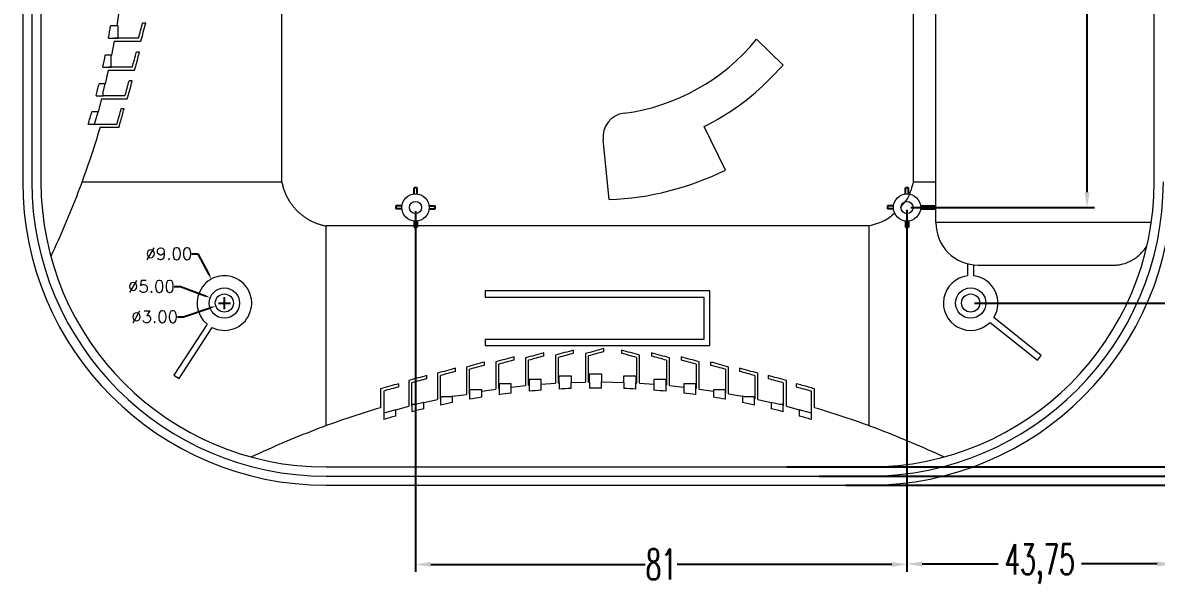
# Model space of a CAD drawing. Header units: inches. Extents: x 1813 to 4218, y 284 to 889.
# Drawn here: x 3289.8 to 3476.6, y 587.7 to 680.2 of the extents above; entities that cross this region are included whole.
import ezdxf

# ---------------------------------------------------------------- set-up
doc = ezdxf.new("R2010")
doc.units = ezdxf.units.IN
doc.header["$LTSCALE"] = 15
doc.styles.add('SLDTEXTSTYLE2', font='TXT', dxfattribs={"width": 0.6, "bigfont": 'bigfont'})
doc.styles.get("Standard").update_dxf_attribs({"font": 'txt', "bigfont": 'gbcbig.shx'})
doc.dimstyles.new('2.5', dxfattribs={"dimtxt": 2, "dimasz": 1, "dimexe": 0.18, "dimexo": 0.0625, "dimgap": 0.09, "dimtad": 0, "dimtih": 1, "dimtoh": 1, "dimzin": 0, "dimdsep": 46, "dimtxsty": 'Standard', "dimcen": 1, "dimadec": 0, "dimazin": 2, "dimtfac": 1, "dimtofl": 0, "dimtmove": 0, "dimatfit": 3, "dimfxl": 0, "dimtolj": 1, "dimtzin": 0, "dimarcsym": 0})
doc.dimstyles.new('5', dxfattribs={"dimtxt": 5, "dimasz": 2.5, "dimexe": 1.25, "dimexo": 0.625, "dimtad": 0, "dimtxsty": 'SLDTEXTSTYLE2', "dimcen": 2.5, "dimclrd": 3, "dimclre": 3, "dimclrt": 256, "dimadec": 0, "dimazin": 2, "dimtfac": 1, "dimtmove": 0, "dimatfit": 3, "dimfxl": 0, "dimarcsym": 0})

# ---------------------------------------------------------------- blocks, each defined once
blk = doc.blocks.new('*D153')
at = {"color": 3, "lineweight": -2, "transparency": 16777216}
for p, q in [((3446.66, 763.53), (3501.43, 763.53)), ((3500.18, 761.03), (3500.18, 711.01)), ((3500.18, 636.53), (3500.18, 698.26)), ((3446.66, 634.03), (3501.43, 634.03))]:
    blk.add_line(p, q, dxfattribs=at)
at = {"color": 3, "transparency": 16777216}
for points in [[(3499.76, 761.03), (3500.59, 761.03), (3500.18, 763.53)], [(3499.76, 636.53), (3500.59, 636.53), (3500.18, 634.03)]]:
    blk.add_solid(points, dxfattribs=at)
at = {"layer": 'Defpoints', "color": 0, "transparency": 16777216}
for p in [(3446.04, 763.53), (3500.18, 763.53), (3446.04, 634.03)]:
    blk.add_point(p, dxfattribs=at)
at = {"transparency": 16777216, "insert": (3500.18, 704.64), "char_height": 5, "attachment_point": 5, "rotation": 90, "style": 'SLDTEXTSTYLE2'}
blk.add_mtext('129,5', dxfattribs=at)
blk = doc.blocks.new('*D158')
at = {"color": 3, "lineweight": -2, "transparency": 16777216}
for p, q in [((3425.48, 793.53), (3533.66, 793.53)), ((3532.41, 791.03), (3532.41, 701.6)), ((3532.41, 606.53), (3532.41, 688.85)), ((3425.48, 604.03), (3533.66, 604.03))]:
    blk.add_line(p, q, dxfattribs=at)
at = {"color": 3, "transparency": 16777216}
for points in [[(3531.99, 791.03), (3532.82, 791.03), (3532.41, 793.53)], [(3531.99, 606.53), (3532.82, 606.53), (3532.41, 604.03)]]:
    blk.add_solid(points, dxfattribs=at)
at = {"layer": 'Defpoints', "color": 0, "transparency": 16777216}
for p in [(3424.86, 793.53), (3532.41, 793.53), (3424.86, 604.03)]:
    blk.add_point(p, dxfattribs=at)
at = {"transparency": 16777216, "insert": (3532.41, 695.23), "char_height": 5, "attachment_point": 5, "rotation": 90, "style": 'SLDTEXTSTYLE2'}
blk.add_mtext('189,5', dxfattribs=at)
blk = doc.blocks.new('*D159')
at = {"color": 3, "lineweight": -2, "transparency": 16777216}
for p, q in [((3428.56, 792.03), (3523.69, 792.03)), ((3522.44, 789.53), (3522.44, 710.5)), ((3522.44, 608.03), (3522.44, 697.75)), ((3421.04, 605.53), (3523.69, 605.53))]:
    blk.add_line(p, q, dxfattribs=at)
at = {"color": 3, "transparency": 16777216}
for points in [[(3522.03, 789.53), (3522.86, 789.53), (3522.44, 792.03)], [(3522.03, 608.03), (3522.86, 608.03), (3522.44, 605.53)]]:
    blk.add_solid(points, dxfattribs=at)
at = {"layer": 'Defpoints', "color": 0, "transparency": 16777216}
for p in [(3427.94, 792.03), (3420.41, 605.53), (3522.44, 605.53)]:
    blk.add_point(p, dxfattribs=at)
at = {"transparency": 16777216, "insert": (3522.44, 704.13), "char_height": 5, "attachment_point": 5, "rotation": 90, "style": 'SLDTEXTSTYLE2'}
blk.add_mtext('186,5', dxfattribs=at)
blk = doc.blocks.new('*D160')
at = {"color": 3, "lineweight": -2, "transparency": 16777216}
for p, q in [((3415.72, 790.53), (3511.97, 790.53)), ((3510.72, 788.03), (3510.72, 705.16)), ((3510.72, 609.53), (3510.72, 692.41)), ((3415.72, 607.03), (3511.97, 607.03))]:
    blk.add_line(p, q, dxfattribs=at)
at = {"color": 3, "transparency": 16777216}
for points in [[(3510.31, 788.03), (3511.14, 788.03), (3510.72, 790.53)], [(3510.31, 609.53), (3511.14, 609.53), (3510.72, 607.03)]]:
    blk.add_solid(points, dxfattribs=at)
at = {"layer": 'Defpoints', "color": 0, "transparency": 16777216}
for p in [(3415.1, 790.53), (3510.72, 790.53), (3415.1, 607.03)]:
    blk.add_point(p, dxfattribs=at)
at = {"transparency": 16777216, "insert": (3510.72, 698.78), "char_height": 5, "attachment_point": 5, "rotation": 90, "style": 'SLDTEXTSTYLE2'}
blk.add_mtext('183,5', dxfattribs=at)
blk = doc.blocks.new('*D167')
at = {"color": 3, "lineweight": -2, "transparency": 16777216}
for p, q in [((3354.54, 649.16), (3354.54, 589.73)), ((3435.54, 649.16), (3435.54, 589.73)), ((3357.04, 590.98), (3392.41, 590.98)), ((3433.04, 590.98), (3397.66, 590.98))]:
    blk.add_line(p, q, dxfattribs=at)
at = {"color": 3, "transparency": 16777216}
for points in [[(3357.04, 591.4), (3357.04, 590.56), (3354.54, 590.98)], [(3433.04, 591.4), (3433.04, 590.56), (3435.54, 590.98)]]:
    blk.add_solid(points, dxfattribs=at)
at = {"layer": 'Defpoints', "color": 0, "transparency": 16777216}
for p in [(3354.54, 649.78), (3435.54, 649.78), (3435.54, 590.98)]:
    blk.add_point(p, dxfattribs=at)
at = {"transparency": 16777216, "insert": (3395.04, 590.98), "char_height": 5, "attachment_point": 5, "style": 'SLDTEXTSTYLE2'}
blk.add_mtext('81', dxfattribs=at)
blk = doc.blocks.new('*D168')
at = {"color": 3, "lineweight": -2, "transparency": 16777216}
for p, q in [((3479.29, 657.02), (3479.29, 589.8)), ((3435.54, 649.41), (3435.54, 589.8)), ((3438.04, 591.05), (3450.54, 591.05)), ((3476.79, 591.05), (3464.29, 591.05))]:
    blk.add_line(p, q, dxfattribs=at)
at = {"color": 3, "transparency": 16777216}
for points in [[(3438.04, 591.47), (3438.04, 590.63), (3435.54, 591.05)], [(3476.79, 591.47), (3476.79, 590.63), (3479.29, 591.05)]]:
    blk.add_solid(points, dxfattribs=at)
at = {"layer": 'Defpoints', "color": 0, "transparency": 16777216}
for p in [(3479.29, 657.64), (3435.54, 650.03), (3479.29, 591.05)]:
    blk.add_point(p, dxfattribs=at)
at = {"transparency": 16777216, "insert": (3457.41, 591.05), "char_height": 5, "attachment_point": 5, "style": 'SLDTEXTSTYLE2'}
blk.add_mtext('43,75', dxfattribs=at)
blk = doc.blocks.new('*D169')
at = {"color": 0, "lineweight": -2, "transparency": 16777216}
for p, q in [((3317.65, 642.16), (3318.65, 642.16)), ((3318.65, 642.16), (3320.42, 638.87)), ((3322.04, 634.03), (3324.04, 634.03)), ((3323.04, 633.03), (3323.04, 635.03))]:
    blk.add_line(p, q, dxfattribs=at)
at = {"color": 0, "transparency": 16777216}
blk.add_solid([(3320.57, 638.95), (3320.28, 638.79), (3320.9, 637.99)], dxfattribs=at)
at = {"layer": 'Defpoints', "color": 0, "transparency": 16777216}
for p in [(3320.9, 637.99), (3325.18, 630.07)]:
    blk.add_point(p, dxfattribs=at)
at = {"color": 0, "transparency": 16777216, "insert": (3313.89, 642.16), "char_height": 2, "attachment_point": 5}
blk.add_mtext('\\A1;∅9.00', dxfattribs=at)
blk = doc.blocks.new('*D170')
at = {"color": 0, "lineweight": -2, "transparency": 16777216}
for p, q in [((3314.78, 636.77), (3315.78, 636.77)), ((3315.78, 636.77), (3319.76, 635.27)), ((3322.04, 634.03), (3324.04, 634.03)), ((3323.04, 633.03), (3323.04, 635.03))]:
    blk.add_line(p, q, dxfattribs=at)
at = {"color": 0, "transparency": 16777216}
blk.add_solid([(3319.82, 635.43), (3319.71, 635.11), (3320.7, 634.92)], dxfattribs=at)
at = {"layer": 'Defpoints', "color": 0, "transparency": 16777216}
for p in [(3320.7, 634.92), (3325.38, 633.15)]:
    blk.add_point(p, dxfattribs=at)
at = {"color": 0, "transparency": 16777216, "insert": (3311.02, 636.77), "char_height": 2, "attachment_point": 5}
blk.add_mtext('\\A1;∅5.00', dxfattribs=at)
blk = doc.blocks.new('*D171')
at = {"color": 0, "lineweight": -2, "transparency": 16777216}
for p, q in [((3322.04, 634.03), (3324.04, 634.03)), ((3323.04, 633.03), (3323.04, 635.03)), ((3315.3, 631.77), (3316.3, 631.77)), ((3316.3, 631.77), (3320.67, 633.24))]:
    blk.add_line(p, q, dxfattribs=at)
at = {"color": 0, "transparency": 16777216}
blk.add_solid([(3320.62, 633.4), (3320.72, 633.08), (3321.62, 633.56)], dxfattribs=at)
at = {"layer": 'Defpoints', "color": 0, "transparency": 16777216}
for p in [(3321.62, 633.56), (3324.46, 634.51)]:
    blk.add_point(p, dxfattribs=at)
at = {"color": 0, "transparency": 16777216, "insert": (3311.54, 631.77), "char_height": 2, "attachment_point": 5}
blk.add_mtext('\\A1;∅3.00', dxfattribs=at)
blk = doc.blocks.new('*D207')
at = {"color": 3, "lineweight": -2, "transparency": 16777216}
for p, q in [((3436.16, 747.78), (3466.47, 747.78)), ((3465.22, 745.28), (3465.22, 707.97)), ((3465.22, 652.28), (3465.22, 701.72)), ((3436.16, 649.78), (3466.47, 649.78))]:
    blk.add_line(p, q, dxfattribs=at)
at = {"color": 3, "transparency": 16777216}
for points in [[(3464.8, 745.28), (3465.64, 745.28), (3465.22, 747.78)], [(3464.8, 652.28), (3465.64, 652.28), (3465.22, 649.78)]]:
    blk.add_solid(points, dxfattribs=at)
at = {"layer": 'Defpoints', "color": 0, "transparency": 16777216}
for p in [(3435.54, 747.78), (3435.54, 649.78), (3465.22, 649.78)]:
    blk.add_point(p, dxfattribs=at)
at = {"transparency": 16777216, "insert": (3465.22, 704.84), "char_height": 5, "attachment_point": 5, "rotation": 90, "style": 'SLDTEXTSTYLE2'}
blk.add_mtext('98', dxfattribs=at)

msp = doc.modelspace()

# ---------------------------------------------------------------- linework, layer by layer
at = {"color": 7, "linetype": 'Continuous', "lineweight": 15}
for p, q in [((3440.289, 647.283), (3440.289, 750.283)), ((3289.789, 743.533), (3289.789, 654.033)), ((3291.289, 743.533), (3291.289, 654.033)), ((3292.789, 743.533), (3292.789, 654.033)), ((3332.497, 654.033), (3332.497, 743.533)), ((3436.581, 743.533), (3436.581, 654.033)), ((3476.289, 654.033), (3476.289, 743.533)), ((3305.623, 682.024), (3305.283, 679.699)), ((3310.076, 680.176), (3309.559, 680.176)), ((3305.283, 679.699), (3304.271, 679.699)), ((3305.503, 679.699), (3305.283, 679.699)), ((3305.503, 677.699), (3305.503, 679.699)), ((3303.936, 677.699), (3304.951, 677.699)), ((3304.854, 677.176), (3304.429, 674.893)), ((3304.854, 677.176), (3309.253, 677.176)), ((3304.951, 677.699), (3304.947, 677.676)), ((3308.875, 677.676), (3304.947, 677.676)), ((3304.951, 677.699), (3305.503, 677.699)), ((3410.727, 677.493), (3415.123, 673.216)), ((3304.429, 674.893), (3303.41, 674.893)), ((3304.365, 674.582), (3304.429, 674.893)), ((3304.365, 672.893), (3304.365, 674.582)), ((3309.05, 675.385), (3308.533, 675.385)), ((3302.995, 672.893), (3304.018, 672.893)), ((3304.018, 672.893), (3304.016, 672.885)), ((3307.849, 672.885), (3304.016, 672.885)), ((3304.018, 672.893), (3304.365, 672.893)), ((3415.123, 673.216), (3413.031, 671.066)), ((3303.903, 672.385), (3303.403, 670.166)), ((3303.903, 672.385), (3308.226, 672.385)), ((3303.403, 670.166), (3302.375, 670.166)), ((3303.059, 668.762), (3303.403, 670.166)), ((3307.851, 670.666), (3307.334, 670.666)), ((3301.882, 668.166), (3302.913, 668.166)), ((3302.781, 667.666), (3302.218, 665.533)), ((3302.781, 667.666), (3307.028, 667.666)), ((3302.913, 668.166), (3302.913, 668.166)), ((3306.65, 668.166), (3302.913, 668.166)), ((3302.913, 668.166), (3303.059, 668.166)), ((3303.059, 668.166), (3303.059, 668.762)), ((3302.218, 665.533), (3301.181, 665.533)), ((3301.651, 663.533), (3302.218, 665.533)), ((3306.494, 666.033), (3305.977, 666.033)), ((3300.61, 663.533), (3305.293, 663.533)), ((3302.547, 663.033), (3305.671, 663.033)), ((3405.648, 655.952), (3402.111, 663.128)), ((3386.462, 651.072), (3385.441, 660.938)), ((3299.575, 654.033), (3332.497, 654.033)), ((3436.581, 654.033), (3440.289, 654.033)), ((3339.789, 613.818), (3339.789, 646.741)), ((3429.289, 646.741), (3339.789, 646.741)), ((3429.289, 613.818), (3429.289, 646.741)), ((3475.802, 647.283), (3440.289, 647.283)), ((3445.539, 640.505), (3445.539, 638.505)), ((3446.539, 638.505), (3446.539, 640.323)), ((3447.289, 640.283), (3469.629, 640.283)), ((3366.039, 636.033), (3366.039, 635.033)), ((3403.039, 636.033), (3366.039, 636.033)), ((3403.039, 627.033), (3403.039, 636.033)), ((3366.039, 635.033), (3402.039, 635.033)), ((3402.039, 635.033), (3402.039, 628.033)), ((3457.668, 625.404), (3449.848, 631.637)), ((3320.181, 630.557), (3314.726, 622.176)), ((3315.565, 621.63), (3321.019, 630.012)), ((3449.225, 630.855), (3457.045, 624.622)), ((3366.039, 628.033), (3366.039, 627.033)), ((3402.039, 628.033), (3366.039, 628.033)), ((3366.039, 627.033), (3403.039, 627.033)), ((3380.601, 625.757), (3380.601, 626.274)), ((3385.548, 626.011), (3385.548, 626.528)), ((3388.477, 626.274), (3388.477, 625.757)), ((3365.932, 623.803), (3365.932, 624.32)), ((3367.78, 624.341), (3367.78, 619.867)), ((3370.78, 624.647), (3370.78, 625.164)), ((3372.674, 624.994), (3372.674, 620.445)), ((3373.174, 620.498), (3373.174, 624.617)), ((3375.674, 625.301), (3375.674, 625.818)), ((3377.601, 625.45), (3377.601, 620.828)), ((3378.101, 620.86), (3378.101, 625.073)), ((3382.548, 625.704), (3382.548, 621.01)), ((3383.048, 621.022), (3383.048, 625.327)), ((3390.977, 625.073), (3390.977, 620.86)), ((3391.477, 620.828), (3391.477, 625.45)), ((3393.404, 625.818), (3393.404, 625.301)), ((3395.904, 624.617), (3395.904, 620.498)), ((3396.404, 620.445), (3396.404, 624.994)), ((3398.298, 625.164), (3398.298, 624.647)), ((3401.298, 619.867), (3401.298, 624.341)), ((3403.146, 624.32), (3403.146, 623.803)), ((3457.045, 624.622), (3457.668, 625.404)), ((3358.141, 622.47), (3358.141, 618.147)), ((3361.141, 622.777), (3361.141, 623.294)), ((3362.932, 623.497), (3362.932, 618.966)), ((3363.432, 619.03), (3363.432, 623.119)), ((3368.28, 619.94), (3368.28, 623.963)), ((3383.188, 622.37), (3385.188, 622.37)), ((3383.188, 621.025), (3383.188, 622.37)), ((3385.188, 622.37), (3385.188, 621.031)), ((3400.798, 623.963), (3400.798, 619.94)), ((3405.646, 623.119), (3405.646, 619.191)), ((3406.146, 619.098), (3406.146, 623.497)), ((3407.937, 623.294), (3407.937, 622.777)), ((3410.937, 618.147), (3410.937, 622.47)), ((3314.726, 622.176), (3315.565, 621.63)), ((3351.789, 620.221), (3351.789, 620.739)), ((3353.422, 621.272), (3353.422, 617.025)), ((3353.922, 617.157), (3353.922, 620.894)), ((3356.422, 621.578), (3356.422, 622.096)), ((3358.641, 618.26), (3358.641, 622.093)), ((3370.325, 620.706), (3368.325, 620.706)), ((3368.325, 620.706), (3368.325, 619.946)), ((3370.325, 620.198), (3370.325, 620.706)), ((3370.325, 620.198), (3372.674, 620.445)), ((3373.174, 620.498), (3373.245, 620.506)), ((3375.245, 621.468), (3373.245, 621.468)), ((3373.245, 621.468), (3373.245, 620.506)), ((3373.245, 620.506), (3373.245, 619.501)), ((3375.245, 620.676), (3375.245, 621.468)), ((3375.245, 620.676), (3377.601, 620.828)), ((3375.245, 619.673), (3375.245, 620.676)), ((3378.101, 620.86), (3378.204, 620.867)), ((3378.204, 622.025), (3380.204, 622.025)), ((3378.204, 620.867), (3378.204, 622.025)), ((3378.204, 620.867), (3378.204, 619.866)), ((3380.204, 622.025), (3380.204, 620.955)), ((3380.204, 620.955), (3382.548, 621.01)), ((3380.204, 619.955), (3380.204, 620.955)), ((3383.048, 621.022), (3383.188, 621.025)), ((3383.188, 621.025), (3383.188, 620.025)), ((3385.188, 620.031), (3385.188, 621.031)), ((3385.188, 621.031), (3388.874, 620.955)), ((3388.874, 622.021), (3390.874, 622.021)), ((3388.874, 620.955), (3388.874, 622.021)), ((3388.874, 620.955), (3388.874, 619.955)), ((3390.874, 622.021), (3390.874, 620.867)), ((3390.874, 619.866), (3390.874, 620.867)), ((3390.874, 620.867), (3390.977, 620.86)), ((3391.477, 620.828), (3393.833, 620.676)), ((3395.833, 621.465), (3393.833, 621.465)), ((3393.833, 621.465), (3393.833, 620.676)), ((3393.833, 620.676), (3393.833, 619.673)), ((3395.833, 620.506), (3395.833, 621.465)), ((3395.833, 619.501), (3395.833, 620.506)), ((3395.833, 620.506), (3395.904, 620.498)), ((3396.404, 620.445), (3398.753, 620.198)), ((3400.753, 620.703), (3398.753, 620.703)), ((3398.753, 620.703), (3398.753, 620.198)), ((3400.753, 619.946), (3400.753, 620.703)), ((3410.437, 622.093), (3410.437, 618.26)), ((3412.656, 622.095), (3412.656, 621.578)), ((3415.156, 620.894), (3415.156, 617.157)), ((3415.656, 617.025), (3415.656, 621.272)), ((3417.289, 620.738), (3417.289, 620.221)), ((3348.789, 619.915), (3348.789, 616.791)), ((3349.289, 619.537), (3349.289, 614.854)), ((3360.351, 618.612), (3358.649, 618.612)), ((3358.649, 618.612), (3358.649, 618.262)), ((3360.649, 618.673), (3360.351, 618.612)), ((3360.649, 618.673), (3362.932, 618.966)), ((3360.649, 617.654), (3360.649, 618.673)), ((3363.432, 619.03), (3363.455, 619.033)), ((3365.455, 619.75), (3363.455, 619.75)), ((3363.455, 619.75), (3363.455, 619.033)), ((3363.455, 619.033), (3363.455, 618.18)), ((3365.455, 619.527), (3367.78, 619.867)), ((3365.455, 619.527), (3365.455, 619.75)), ((3365.455, 618.515), (3365.455, 619.527)), ((3368.28, 619.94), (3368.325, 619.946)), ((3368.325, 619.946), (3368.325, 618.937)), ((3370.325, 619.191), (3370.325, 620.198)), ((3398.753, 620.198), (3398.753, 619.191)), ((3400.753, 618.937), (3400.753, 619.946)), ((3400.753, 619.946), (3400.798, 619.94)), ((3401.298, 619.867), (3403.623, 619.527)), ((3405.623, 619.747), (3403.623, 619.747)), ((3403.623, 619.747), (3403.623, 619.527)), ((3403.623, 619.527), (3403.623, 618.515)), ((3405.623, 619.195), (3405.623, 619.747)), ((3405.623, 618.18), (3405.623, 619.195)), ((3405.623, 619.195), (3405.646, 619.191)), ((3406.146, 619.098), (3408.429, 618.673)), ((3408.429, 618.673), (3408.429, 617.654)), ((3408.74, 618.609), (3408.429, 618.673)), ((3410.429, 618.609), (3408.74, 618.609)), ((3410.429, 618.262), (3410.429, 618.609)), ((3419.789, 614.854), (3419.789, 619.537)), ((3420.289, 616.791), (3420.289, 619.915)), ((3351.289, 616.462), (3353.422, 617.025)), ((3354.528, 617.306), (3353.922, 617.306)), ((3353.922, 617.306), (3353.922, 617.157)), ((3353.922, 617.157), (3353.922, 617.157)), ((3353.922, 617.157), (3353.922, 616.126)), ((3355.922, 617.647), (3354.528, 617.306)), ((3355.922, 617.647), (3358.141, 618.147)), ((3355.922, 616.619), (3355.922, 617.647)), ((3358.641, 618.26), (3358.649, 618.262)), ((3358.649, 618.262), (3358.649, 617.239)), ((3410.429, 617.239), (3410.429, 618.262)), ((3410.429, 618.262), (3410.437, 618.26)), ((3410.937, 618.147), (3413.156, 617.647)), ((3413.156, 617.647), (3413.156, 616.619)), ((3414.56, 617.303), (3413.156, 617.647)), ((3415.156, 617.303), (3414.56, 617.303)), ((3415.156, 617.157), (3415.156, 617.303)), ((3415.156, 616.126), (3415.156, 617.157)), ((3415.156, 617.157), (3415.156, 617.157)), ((3415.656, 617.025), (3417.789, 616.462)), ((3351.289, 616.462), (3349.289, 615.895)), ((3351.289, 615.425), (3351.289, 616.462)), ((3417.789, 616.462), (3417.789, 615.425)), ((3419.789, 615.895), (3417.789, 616.462)), ((3339.789, 607.033), (3429.289, 607.033)), ((3339.789, 605.533), (3429.289, 605.533)), ((3339.789, 604.033), (3429.289, 604.033))]:
    msp.add_line(p, q, dxfattribs=at)
for p, q in [((3354.289, 652.019), (3354.289, 653.019)), ((3354.789, 653.019), (3354.289, 653.019)), ((3354.789, 652.019), (3354.789, 653.019)), ((3435.289, 652.019), (3435.289, 653.019)), ((3435.789, 653.019), (3435.289, 653.019)), ((3435.789, 652.019), (3435.789, 653.019)), ((3352.303, 650.033), (3351.303, 650.033)), ((3351.303, 650.033), (3351.303, 649.533)), ((3352.303, 649.533), (3351.303, 649.533)), ((3356.775, 650.033), (3357.775, 650.033)), ((3356.775, 649.533), (3357.775, 649.533)), ((3357.775, 649.533), (3357.775, 650.033)), ((3433.303, 650.033), (3432.303, 650.033)), ((3432.303, 650.033), (3432.303, 649.533)), ((3433.303, 649.533), (3432.303, 649.533)), ((3437.775, 650.033), (3440.289, 650.033)), ((3437.775, 649.533), (3440.289, 649.533)), ((3354.289, 647.547), (3354.289, 646.547)), ((3354.289, 646.547), (3354.789, 646.547)), ((3354.789, 647.547), (3354.789, 646.547)), ((3435.289, 647.547), (3435.289, 646.547)), ((3435.289, 646.547), (3435.789, 646.547)), ((3435.789, 647.547), (3435.789, 646.547))]:
    msp.add_line(p, q)
for centre, radius in [((3354.539, 649.783), 2.25), ((3354.539, 649.783), 1), ((3435.539, 649.783), 2.25), ((3435.539, 649.783), 1), ((3323.039, 634.033), 2.5), ((3323.039, 634.033), 1.5), ((3446.039, 634.033), 2.5), ((3446.039, 634.033), 1.5)]:
    msp.add_circle(centre, radius, dxfattribs=at)
for centre, radius, start, end in [((3175.961, 715.376), 138.158, 344.16414, 345.23902), ((3175.877, 715.399), 138.744, 344.00862, 345.29335), ((3180.787, 699.346), 125.037, 350.03048, 350.95971), ((3384.539, 698.783), 33.75, 277.42844, 320.88948), ((3178.085, 699.854), 127.787, 347.81991, 348.73576), ((3174.935, 710.586), 138.158, 344.16414, 345.23902), ((3174.851, 710.608), 138.744, 344.00862, 345.29335), ((3384.539, 698.783), 39.75, 296.2361, 315.78979), ((3174.863, 700.588), 131.092, 345.68081, 346.58121), ((3173.736, 705.867), 138.158, 344.16414, 345.23902), ((3173.653, 705.889), 138.744, 344.00862, 345.29335), ((3171.163, 701.575), 134.921, 343.62311, 344.50639), ((3389.42, 661.35), 4, 97.42844, 185.91049), ((3384.539, 698.783), 47.75, 272.30839, 296.2361), ((3339.789, 654.033), 50, 180, 270), ((3339.789, 654.033), 48.5, 180, 270), ((3339.789, 654.033), 47, 180, 270), ((3429.289, 654.033), 47, 270, 0), ((3429.289, 654.033), 48.5, 270, 0), ((3429.289, 654.033), 50, 270, 0), ((3447.289, 647.283), 7, 180, 270), ((3323.039, 634.033), 4.5, 243.3255, 230.56676), ((3446.039, 634.033), 4.5, 96.37937, 315.06476), ((3446.039, 634.033), 4.5, 327.8235, 83.62063), ((3416.142, 490.942), 139.921, 104.71503, 105.98898), ((3421.09, 491.196), 139.921, 104.71503, 105.98898), ((3421.09, 491.196), 139.421, 104.769, 105.83417), ((3353.247, 492.051), 138.769, 74.00858, 75.29309), ((3401.473, 488.989), 139.921, 104.71503, 105.98898), ((3406.322, 489.833), 139.921, 104.71503, 105.98898), ((3406.322, 489.833), 139.421, 104.769, 105.83417), ((3411.216, 490.486), 139.921, 104.71503, 105.98898), ((3411.216, 490.486), 139.421, 104.769, 105.83417), ((3416.142, 490.942), 139.421, 104.769, 105.83417), ((3353.271, 492.138), 138.179, 74.16405, 75.23877), ((3358.174, 491.595), 138.769, 74.00858, 75.29309), ((3358.197, 491.682), 138.179, 74.16405, 75.23877), ((3363.068, 490.942), 138.769, 74.00858, 75.29309), ((3363.091, 491.029), 138.179, 74.16405, 75.23877), ((3367.916, 490.098), 138.769, 74.00858, 75.29309), ((3396.683, 487.962), 139.921, 104.71503, 105.98898), ((3396.683, 487.962), 139.421, 104.769, 105.83417), ((3401.473, 488.989), 139.421, 104.769, 105.83417), ((3367.94, 490.185), 138.179, 74.16405, 75.23877), ((3372.707, 489.071), 138.769, 74.00858, 75.29309), ((3372.73, 489.158), 138.179, 74.16405, 75.23877), ((3387.331, 485.407), 139.921, 104.71503, 105.98898), ((3391.963, 486.764), 139.921, 104.71503, 105.98898), ((3391.963, 486.764), 139.421, 104.769, 105.83417), ((3377.426, 487.873), 138.769, 74.00858, 75.29309), ((3377.449, 487.96), 138.179, 74.16405, 75.23877), ((3387.331, 485.407), 139.421, 104.769, 105.83417), ((3385.102, 495.031), 125.037, 99.04029, 99.96952), ((3384.783, 497.181), 122.864, 96.7583, 97.69846), ((3384.615, 498.751), 121.285, 94.43048, 95.37877), ((3384.549, 499.72), 120.314, 92.0698, 93.02319), ((3384.539, 500.074), 119.959, 89.6899, 90.64517), ((3384.529, 499.72), 120.314, 86.97679, 87.93019), ((3384.463, 498.751), 121.285, 84.62121, 85.5695), ((3384.295, 497.181), 122.864, 82.30153, 83.24169), ((3383.976, 495.031), 125.037, 80.03048, 80.95971), ((3386.344, 489.107), 131.092, 103.4188, 104.31919), ((3385.61, 492.329), 127.787, 101.26424, 102.18009), ((3383.468, 492.329), 127.787, 77.81991, 78.73576), ((3382.734, 489.107), 131.092, 75.68081, 76.58121), ((3387.331, 485.407), 134.921, 105.49361, 106.37689), ((3381.747, 485.407), 134.921, 73.62311, 74.50639)]:
    msp.add_arc(centre, radius, start, end, dxfattribs=at)
for points in [[(3305.977, 666.033), (3305.757, 665.198), (3305.529, 664.364), (3305.293, 663.533)], [(3417.289, 620.221), (3418.124, 620.001), (3418.958, 619.773), (3419.789, 619.537)]]:
    msp.add_open_spline(points, degree=3, dxfattribs=at)
for points, knots in [([(3305.671, 663.033), (3305.766, 663.366), (3305.955, 664.032), (3306.229, 665.032), (3306.406, 665.699), (3306.494, 666.033)], [0, 0, 0, 0, 0.3339722, 0.6672993, 1, 1, 1, 1]), ([(3302.547, 663.033), (3302.015, 661.218), (3301.444, 659.411), (3300.227, 655.809), (3299.58, 654.012), (3297.538, 648.669), (3296.044, 645.168), (3294.43, 641.723)], [0, 0, 0, 0, 0.25, 0.25, 0.5, 0.5, 1, 1, 1, 1]), ([(3332.497, 654.033), (3332.517, 653.933), (3332.555, 653.734), (3332.626, 653.44), (3332.704, 653.151), (3332.791, 652.866), (3332.887, 652.587), (3332.991, 652.312), (3333.103, 652.043), (3333.223, 651.78), (3333.351, 651.521), (3333.485, 651.269), (3333.627, 651.021), (3333.776, 650.78), (3333.932, 650.544), (3334.095, 650.313), (3334.264, 650.089), (3334.44, 649.87), (3334.623, 649.657), (3334.811, 649.451), (3335.064, 649.19), (3335.39, 648.882), (3335.799, 648.54), (3336.228, 648.221), (3336.679, 647.926), (3337.15, 647.657), (3337.64, 647.414), (3338.15, 647.199), (3338.679, 647.013), (3339.226, 646.856), (3339.6, 646.78), (3339.789, 646.741)], [0, 0, 0, 0, 0.02781982, 0.05539819, 0.0827479, 0.10988186, 0.13681304, 0.16355454, 0.19011953, 0.21652125, 0.24277305, 0.26888834, 0.29488061, 0.32076342, 0.34655036, 0.37225513, 0.39789142, 0.42347299, 0.44901364, 0.47452717, 0.50002742, 0.54848382, 0.59703308, 0.64576985, 0.69478834, 0.74418223, 0.7940444, 0.84446686, 0.89554059, 0.94735542, 1, 1, 1, 1]), ([(3469.629, 640.283), (3469.879, 640.283), (3470.132, 640.299), (3470.631, 640.362), (3470.878, 640.409), (3471.609, 640.599), (3472.087, 640.787), (3472.787, 641.175), (3473.019, 641.323), (3473.469, 641.652), (3473.688, 641.833), (3474.111, 642.231), (3474.316, 642.447), (3474.712, 642.919), (3474.902, 643.175), (3475.081, 643.447)], [0, 0, 0, 0, 0.125, 0.125, 0.25, 0.25, 0.5, 0.5, 0.625, 0.625, 0.75, 0.75, 0.875, 0.875, 1, 1, 1, 1]), ([(3420.289, 619.915), (3419.956, 620.01), (3419.29, 620.199), (3418.29, 620.473), (3417.622, 620.65), (3417.289, 620.738)], [0, 0, 0, 0, 0.3339852, 0.6673124, 1, 1, 1, 1]), ([(3348.789, 616.791), (3346.974, 616.259), (3345.167, 615.688), (3341.565, 614.471), (3339.768, 613.824), (3334.425, 611.782), (3330.924, 610.288), (3327.479, 608.674)], [0, 0, 0, 0, 0.25, 0.25, 0.5, 0.5, 1, 1, 1, 1]), ([(3441.599, 608.674), (3439.863, 609.487), (3438.113, 610.27), (3434.6, 611.765), (3432.834, 612.478), (3427.507, 614.512), (3423.918, 615.727), (3420.289, 616.791)], [0, 0, 0, 0, 0.25, 0.25, 0.5, 0.5, 1, 1, 1, 1])]:
    msp.add_open_spline(points, degree=3, knots=knots, dxfattribs=at)
at = {"color": 8, "linetype": 'Continuous', "lineweight": 15}
for points, knots in [([(3436.581, 654.033), (3436.348, 653.114), (3435.961, 651.587), (3434.958, 650.386), (3434.558, 649.908)], [0, 0, 0, 0, 0.6015904, 1, 1, 1, 1]), ([(3433.615, 648.913), (3433.074, 648.456), (3431.812, 647.392), (3430.206, 646.978), (3429.289, 646.741)], [0, 0, 0, 0, 0.42909302, 1, 1, 1, 1])]:
    msp.add_open_spline(points, degree=3, knots=knots, dxfattribs=at)

# ---------------------------------------------------------------- dimensions: what is measured, and where the dimension line sits
for base, p1, p2, picture, middle in [((3532.407, 793.533), (3424.855, 604.033), (3424.855, 793.533), '*D158', (3532.407, 695.228)), ((3510.724, 790.533), (3415.1, 607.033), (3415.1, 790.533), '*D160', (3510.724, 698.783)), ((3522.444, 605.533), (3427.938, 792.033), (3420.414, 605.533), '*D159', (3522.444, 704.127)), ((3500.176, 763.533), (3446.039, 634.033), (3446.039, 763.533), '*D153', (3500.176, 704.638)), ((3465.219, 649.783), (3435.539, 747.783), (3435.539, 649.783), '*D207', (3465.219, 704.842))]:
    dim = msp.add_linear_dim(base=base, p1=p1, p2=p2, angle=90, dimstyle='5')
    dim.commit()
    dim.dimension.update_dxf_attribs({"geometry": picture, "text_midpoint": middle, "dimtype": 160})
for base, p1, p2, picture, middle in [((3479.289, 591.049), (3435.539, 650.033), (3479.289, 657.643), '*D168', (3457.414, 591.049)), ((3435.539, 590.979), (3354.539, 649.783), (3435.539, 649.783), '*D167', (3395.039, 590.979))]:
    dim = msp.add_linear_dim(base=base, p1=p1, p2=p2, dimstyle='5')
    dim.commit()
    dim.dimension.update_dxf_attribs({"geometry": picture, "text_midpoint": middle})
for p1, p2, picture, middle in [((3325.178, 630.074), (3320.9, 637.992), '*D169', (3313.892, 642.157)), ((3325.378, 633.15), (3320.7, 634.916), '*D170', (3311.024, 636.774)), ((3324.461, 634.51), (3321.617, 633.556), '*D171', (3311.543, 631.772))]:
    dim = msp.add_diameter_dim_2p(p1=p1, p2=p2, dimstyle='2.5')
    dim.commit()
    dim.dimension.update_dxf_attribs({"geometry": picture, "text_midpoint": middle, "dimtype": 163})

doc.saveas('drawing.dxf')
